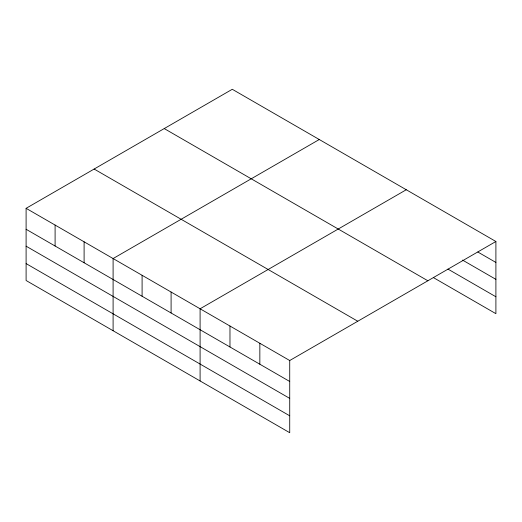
<?xml version="1.0" encoding="UTF-8"?>
<svg xmlns="http://www.w3.org/2000/svg" width="522" height="522" viewBox="0 0 522 522"><rect width="100%" height="100%" fill="white"/><g stroke="black" fill="none" stroke-linecap="round" stroke-linejoin="round"><path stroke-width="0.78" d="M289.723 398.384L289.723 360.526L26.1 208.324L26.1 280.503L289.723 432.712L289.723 398.384L26.1 246.182M26.1 208.324L232.277 89.288L495.9 241.497L495.9 313.676L433.364 277.573M319.268 139.518L113.098 258.553L113.098 330.733M406.266 189.747L200.096 308.776L200.096 380.962M289.723 360.526L495.9 241.497M477.832 252.015L495.9 262.442M462.551 260.093L495.9 279.348M447.954 269.091L495.9 296.77M164.234 128.575L427.864 280.777M94.136 169.043L357.766 321.245M26.1 229.275L289.723 381.478M26.1 263.597L289.723 415.806M259.845 343.28L259.845 364.226M229.974 326.028L229.974 346.98M171.092 292.033L171.092 312.985M142.095 275.296L142.095 296.242M84.101 241.81L84.101 262.762M55.097 225.067L55.097 246.019"/></g></svg>
